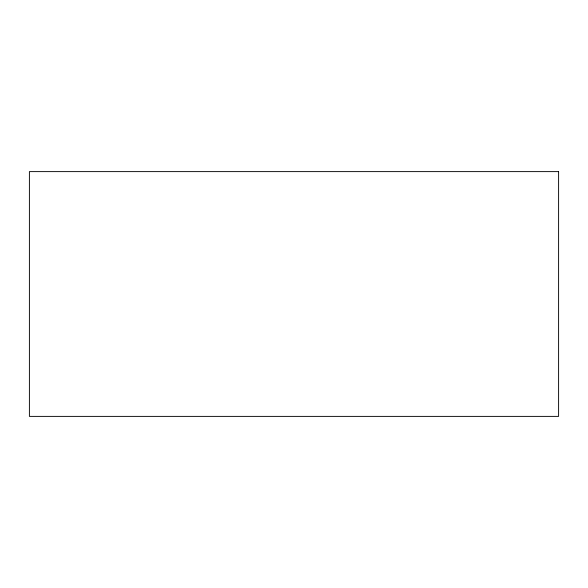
<?xml version="1.0" encoding="UTF-8"?>
<svg xmlns="http://www.w3.org/2000/svg" width="588" height="588" viewBox="0 0 588 588"><rect width="100%" height="100%" fill="white"/><g stroke="black" fill="none" stroke-linecap="round" stroke-linejoin="round"><path stroke-width="0.88" d="M558.6 171.615L29.4 171.615L29.4 416.385L558.6 416.385L558.6 171.615"/></g></svg>
